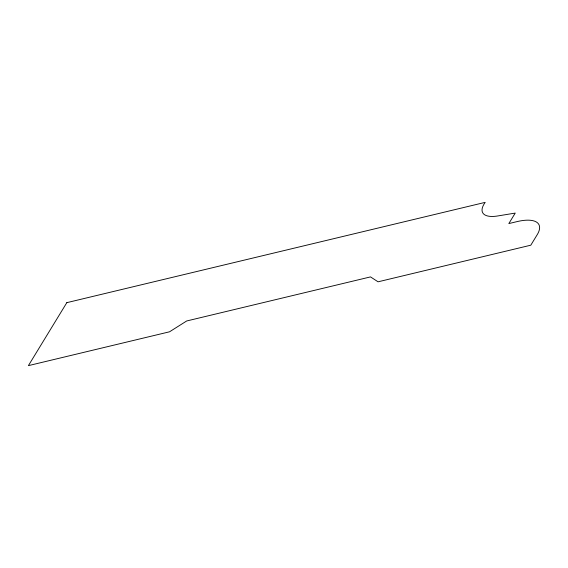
<?xml version="1.0" encoding="UTF-8"?>
<svg xmlns="http://www.w3.org/2000/svg" width="568" height="568" viewBox="0 0 568 568"><rect width="100%" height="100%" fill="white"/><g stroke="black" fill="none" stroke-linecap="round" stroke-linejoin="round"><path stroke-width="0.85" d="M66.818 302.659L28.4 365.636L169.527 331.804L186.687 320.97L370.506 276.9L378.061 281.813L530.803 245.191L537.207 234.698A39.036 15.123 -27.4 0 0 517.072 221.605L508.836 223.579L515.233 213.085L498.2 215.883A33.448 12.965 -27.4 0 1 485.193 202.364L66.818 302.659"/></g></svg>
